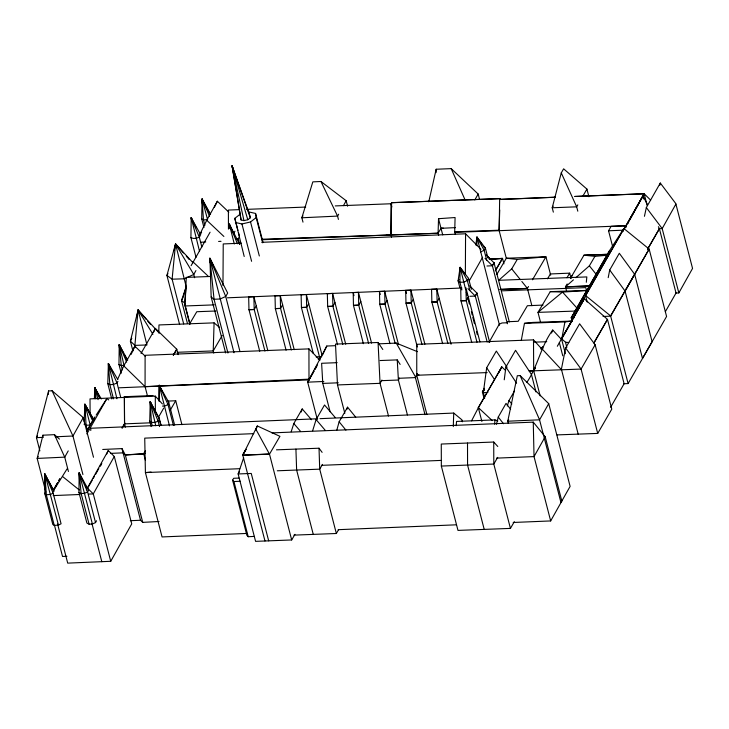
<?xml version="1.0" encoding="UTF-8"?>
<svg xmlns="http://www.w3.org/2000/svg" width="729" height="729" viewBox="0 0 729 729"><rect width="100%" height="100%" fill="white"/><g stroke="black" fill="none" stroke-linecap="round" stroke-linejoin="round"><path stroke-width="1.09" d="M262.586 239.194L390.972 234.984L390.981 203.746L391.819 206.972M119.201 387.801L308.996 379.891L308.941 348.881L145.107 355.296L145.071 386.634L147.613 396.448M222.965 285.486L223.229 243.942L241.345 243.185M465.366 274.195L465.567 233.79L261.729 242.329M96.547 520.77L95.535 522.584L92.383 523.996L89.075 524.197L86.879 523.03L78.96 492.385L79.16 472.902L88.1 489.177M121.224 373.239L118.964 364.491L119.228 344.753L127.712 360.117M196.019 257.31L190.916 237.618L191.226 217.716L200.73 234.847M454.832 232.341L499.165 230.683L499.647 199.454L555.398 197.24M476.83 245.664L476.976 237.144L499.502 325.234M203.956 227.557L201.696 218.8L202.079 199.035L210.544 214.253M391.537 237.162L390.963 234.92L391.619 202.644L500.13 198.68M151.167 426.583L149.755 421.107L150.229 401.743L158.931 417.835L161.036 424.852M90.77 430.502L90.833 428.251L317.68 418.765M436.079 172.655L436.17 169.246L451.187 168.636L478.178 194.042L479.591 199.518M455.397 234.528L454.705 231.849L455.087 217.534L438.521 218.7L438.093 233.225L438.648 235.403M111.756 398.945L107.792 383.627L108.384 363.561L117.816 379.59M94.405 398.599L94.743 387.628L101.322 398.973M158.703 400.986L159.195 385.322L168.718 402.226L174.659 425.198M158.74 332.798L158.986 324.943L214.089 322.865L213.214 350.931L213.779 353.109M453.292 426.602L453.72 413.07L319.949 418.665M506.218 257.948L499.046 230.209L499.739 209.934M84.145 421.918L84.892 404.194L94.269 420.414M189.85 324.487L185.066 305.97L186.25 277.385L210.508 276.473M42.82 437.336L42.947 435.195L54.456 434.666L59.459 439.104M48.36 394.343L48.588 390.944L52.096 390.78L83.252 417.608L93.494 457.238M459.89 270.459L460.108 267.352L465.703 289.796M476.73 240.543L476.976 237.135L475.764 245.017M456.154 425.727L456.573 421.435L495 419.886L497.861 420.915M494.572 424.178L495 419.886M586.307 282.269L586.845 276.92L498.672 280.3M189.914 323.64L184.537 302.845L186.223 286.579L181.521 300.548L187.462 323.521M504.249 379.8L505.908 366.997L515.549 350.312L531.441 374.469L535.952 391.92M484.749 398.125L483.336 392.676L486.671 367.771L496.331 351.059L507.102 367.288M521.281 340.416L524.461 323.339L532.799 322.428L572.165 321.061L564.929 321.926L524.461 323.339M561.74 339.003L564.929 321.926M137.025 315.52L138.127 309.989L159.296 333.18M608.205 277.658L609.699 270.012L619.313 253.273L634.677 274.332L652.109 341.737L642.495 358.468L625.063 291.062L609.699 270.012M565.631 347.988L561.394 369.22L578.179 434.129L597.716 433.418L611.777 409.142L595.137 344.79L579.628 323.813L565.631 347.988L581.077 369.074L597.716 433.418M174.204 250.457L175.561 243.914L192.985 262.741M644.436 216.303L646.341 207.555L660.301 183.043L675.783 203.573L692.55 268.427L678.836 292.93L675.583 293.067M659.818 185.23L660.301 183.043M428.77 201.787L436.17 169.246M42.947 435.195L37.17 458.423L45.435 490.371M496.413 424.269L498.244 417.097L506.017 403.401L510.628 409.215M48.588 390.944L36.45 437.655L39.867 450.859M588.914 196.748L586.936 189.103L563.626 168.827L561.266 172.891L552.217 207.774L553.347 212.139M336.862 429.982L339.131 421.79L347.569 407.183L355.706 417.161M347.004 409.233L347.569 407.183M183.125 297.423L186.223 286.57M168.718 402.226L168.025 404.568L173.402 425.362M312.659 430.721L316.094 419.585L324.523 404.987L335.24 417.562M507.293 405.971L508.97 400.595L514.556 390.862M291.19 431.723L293.805 423.531L302.225 408.942L311.538 419.731M301.241 412.013L302.225 408.942M243.65 457.785L238.146 473.95L255.578 541.355L291.682 539.952L294.981 534.33M255.843 429.855L257.31 425.973L279.936 436.334L269.493 454.158L291.682 539.952M526.894 382.306C537.92 366.049 540.918 345.956 552.719 330.037L561.503 339.45M551.552 333.071L552.719 330.037M45.736 491.729L44.879 493.843L52.807 524.479L54.247 525.399L58.448 525.09L61.072 523.777L53.153 493.141L44.87 474.032L44.879 493.843L46.319 494.763L50.52 494.453L53.153 493.141M86.386 489.861L108.266 450.558L114.298 456.491L131.73 523.896L110.726 561.294L67.706 563.125L57.582 523.987M106.543 454.358L108.266 450.558M117.661 379.189L123.784 365.894L134.883 346.211L145.29 356.271M131.092 354.431L134.883 346.211M153.473 332.47L155.368 328.396L176.755 349.218L178.158 354.64M322.637 354.768L326.783 346.038L335.249 345.683M191.126 265.657L210.07 232.214M199.327 235.44L206.744 220.258L217.342 201.24L228.833 212.148M214.353 207.364L217.342 201.24M131.812 338.283L130.391 341.163L132.933 350.977M264.982 540.991L242.793 455.197L257.31 425.973M182.724 298.197L181.521 300.548L184.537 302.845M471.563 420.843L478.342 407.766L501.816 366.805L498.946 372.337M317.279 419.239L307.684 382.16L326.783 346.038M167.934 273.603L166.923 275.462L179.616 324.542M117.916 381.349L117.014 382.989L113.268 384.529L109.824 384.639L107.792 383.627M627.642 223.767L628.708 221.826M629.774 219.885L644.144 193.714L650.66 200.156M195.919 270.568L193.768 274.469L184.155 278.806L172.108 279.18L166.923 275.462L175.516 243.942L193.768 274.469L194.616 277.74M302.927 215.857L301.861 217.78L302.991 222.145M487.172 342.029L475.29 296.065L476.93 293.113L469.731 285.868M507.393 323.767L492.394 265.766L494.034 262.823L486.644 255.396M627.614 223.484L644.144 193.714L574.744 196.475L644.163 193.805L647.206 205.551M200.502 234.155L201.605 232.187M338.429 219.411L337.582 216.139L338.657 214.217M343.432 205.669L346.184 200.739L320.951 181.494L312.823 181.867L301.861 217.78L337.609 216.094M37.534 435.714L36.45 437.655L43.084 437.354M83.252 417.608L72.946 436.015L82.915 474.533M68.435 471.49L64.735 457.165L68.234 450.896M38.218 456.627L37.17 458.423L64.744 457.138M88.619 490.134L87.608 491.938L84.455 493.36L81.156 493.551L78.96 492.385M675.911 204.084L662.196 228.587L678.836 292.93M95.499 474.497L98.825 468.556M99.937 466.578L101.049 464.592M114.298 456.491L93.285 493.888L110.726 561.294M469.886 296.302L475.29 296.065L476.939 293.14M486.972 266.003L492.394 265.766L494.043 262.841M488.977 342.475L499.237 324.232L502.017 322.965L507.138 322.765L507.694 321.735L518.219 321.289L527.377 305.724L543.05 305.087M271.944 432.898L533.264 422.137L545.192 436.717L534.029 456.591L550.668 520.934L513.17 522.474M550.668 520.934L561.831 501.069L545.192 436.717M323.813 381.477L307.684 382.16L313.853 371.225M317.552 364.655L314.91 369.348L316.696 366.505M469.212 280.938L482.616 257.228M535.359 367.835L534.248 369.813L535.296 367.963M557.339 346.257L561.521 338.839M571.964 320.487L584.303 298.671L561.476 338.985M94.488 417.644L86.651 431.477L95.034 416.778M52.743 491.884L67.077 468.865M86.869 433.928L106.935 398.517L108.694 399.92M508.669 419.594L507.758 421.216L508.323 423.394M622.639 231.64L644.144 193.714M625.409 227.421L626.521 225.471L625.473 227.658M548.718 403.656L539.56 419.84L560.956 502.573L570.114 486.389L548.718 403.656L520.141 375.608L517.317 375.727L507.758 421.216L539.578 419.813L520.141 375.608M122.135 428.023L124.951 423.075L122.126 427.987M158.384 417.435L163.733 408.049M264.955 351.077L254.202 309.497L256.253 305.888M291.318 349.993L280.565 308.413L282.615 304.804M319.694 357.638L306.672 307.274L308.732 303.692M342.812 344.535L332.898 306.207L334.957 302.626M413.288 299.346L411.238 302.954L405.989 303.173L405.679 290.361L410.91 290.169L424.889 344.206M447.879 343.477L437.127 301.888L439.177 298.289M255.651 428.798L269.493 454.158L242.793 455.197L246.056 449.492M395.182 343.477L384.994 304.084L387.072 300.457M458.906 279.444L458.094 280.865L459.789 287.436M476.994 342.229L466.241 300.649L468.31 297.022M574.561 317.634L571.263 317.771L609.644 250.475L623.915 228.432L585.56 295.692L571.263 317.771L572.11 321.033M622.621 231.567L642.996 195.855L647.47 204.813M141.025 353.437L155.368 328.396M88.264 487.127L92.219 480.22M93.339 478.251L94.469 476.283M100.684 465.439L101.805 463.471M233.499 233.772L234.966 231.202M571.263 317.771L609.644 250.475M565.376 353.729L561.476 338.666L584.348 298.844L607.476 319.402L624.115 383.746L610.638 407.283M647.562 249.336L659.39 228.696L658.396 226.701M593.998 342.94L607.476 319.402L593.953 342.767M665.331 311.72L676.038 293.04L659.39 228.696L647.525 249.19M623.742 383.755L628.097 383.572L666.579 316.477L649.147 249.063L623.96 228.605L585.515 295.518L587.209 302.079M307.684 382.16L313.999 371.179M474.798 199.928L478.178 194.042M612.779 247.149L608.542 230.783L611.093 226.355L626.585 225.726L625.564 227.494M562.068 338.165L572.055 320.833M628.097 383.572L610.601 315.912L649.147 249.063L610.665 316.167L603.038 316.477M625.063 291.062L634.677 274.332M173.338 355.132L176.755 349.218L173.329 355.096M239.686 244.233L238.265 238.729L239.376 236.816M368.619 343.459L358.704 305.132L360.819 301.542M577.805 211.191L576.675 206.826L577.815 204.858M582.945 195.992L586.936 189.103M481.887 421.471L478.306 407.611L501.853 366.969L505.616 370.469M595.137 344.79L581.077 369.074L529.145 370.979L533.683 370.806L540.171 395.893M170.039 410.518L175.725 400.75L167.816 401.105M222.217 335.44L213.214 350.931L177.22 352.28M254.503 536.398L248.206 536.708L246.867 535.314L232.606 480.156L233.699 478.279L238.966 478.087M322.491 464.382L319.712 469.157L336.351 533.5L293.933 535.132M381.95 380.064L380.046 383.336L388.511 416.049M399.519 378.114L398.399 380.037L407.42 414.938M336.351 533.5L338.529 529.755M553.165 206.143L552.217 207.774L576.675 206.826L561.266 172.891M541.082 349.373L542.722 346.548M497.697 457.356L493.797 464.054L510.437 528.397L457.985 530.402L441.346 466.059L441.273 444.043L493.733 442.038L497.779 446.476M510.437 528.397L514.337 521.7M469.859 290.352L467.307 280.51L460.127 267.361L468.556 278.378L467.307 280.51L463.726 282.132L459.917 282.269L458.094 280.865L460.108 267.361L459.917 282.269L461.894 289.932M417.462 374.086L415.412 377.595L424.998 414.673M496.768 274.541L506.345 258.23L545.939 256.799L550.687 275.179M499.055 279.991L511.722 268.864L517.253 259.415L545.939 256.799L532.462 279.79M571.017 277.348L571.964 275.744M566.597 291.153L565.476 286.825L567.162 283.955M570.525 278.196L583.975 255.186L608.086 254.303L583.975 255.186L594.919 256.353L607.804 255.177M575.883 277.685L589.378 265.83L594.919 256.353M495.237 270.896L502.536 258.44L489.195 258.886L502.536 258.44L503.93 263.852M531.878 305.715L527.404 288.411L528.507 286.506M547.525 278.824L550.377 273.958L569.686 273.147L571.089 278.596M242.784 454.686L245.992 449.246M239.513 471.636L238.146 473.95L251.25 473.449L268.682 540.854M496.066 269.42L502.399 258.449M566.971 277.749L569.686 273.147M189.449 324.141L196.794 311.72L215.902 311.001M588.431 290.342L550.249 291.655L537.993 312.367L540.508 322.109M261.583 239.759L438.093 233.225L441.009 228.323L443.232 228.04M200.256 235.631L199.309 237.189L196.165 238.31L193.313 238.429L190.916 237.618M398.736 378.296L415.412 377.595L417.334 373.613M145.472 460.5L143.677 453.566L145.335 450.85M96.146 415.093L106.935 398.517M484.594 389.878L482.379 391.965L484.065 398.49M590.362 285.905L565.476 286.825L573.45 279.827M562.469 292.129L537.993 312.367L575.072 311.083M244.206 256.499L234.811 218.326L240.442 213.989M235.403 222.473L241.946 223.976L250.53 221.953L256.18 217.597L255.56 213.451L249.036 211.975M236.005 178.769L232.077 165.875L241.071 219.958L243.951 220.632L247.787 219.73L250.311 217.807L250.029 215.966L232.086 165.875L250.311 217.807M110.608 453.383L123.083 452.846L125.306 454.96L143.786 453.976L145.472 453.183M480.539 251.915L484.156 250.293L485.396 248.142L476.994 237.135L484.156 250.293L486.699 260.144M418.984 374.852L416.751 375.262L426.902 414.519M491.127 259.433L502.39 258.385M318.172 359.069L320.323 358.868M151.076 472.082L145.417 472.583L144.734 438.138L253.774 433.646M102.716 449.465L121.989 448.608L125.306 454.96L143.677 453.566M562.578 292.083L588.431 290.443M121.989 448.608L140.515 520.26L142.738 522.374L159.04 521.499M267.862 350.758L253.874 296.694L248.671 296.967L248.972 309.688L259.734 351.287M441.009 228.323L455.452 227.621M345.719 344.206L332.588 293.432L327.339 293.687L327.658 306.462L337.563 344.762M363.37 343.687L353.465 305.387L353.191 292.602L358.44 292.347L371.571 343.122M306.353 294.516L306.672 307.274L301.423 307.529L301.123 294.707L306.353 294.516L322.027 355.123M332.898 306.207L327.658 306.462L332.907 306.235L332.588 293.432M358.704 305.132L353.465 305.387L358.714 305.159L358.44 292.347M421.991 344.535L411.229 302.927L405.989 303.173L417.307 346.949M232.606 480.156L233.936 481.55L240.242 481.24M242.793 455.197L269.293 453.957M308.804 379.162L145.071 386.634L123.784 365.894M55.249 436.808L72.946 436.015L52.096 390.78M88.838 494.089L93.285 493.888L87.252 487.965M66.94 556.273L62.53 556.473L54.557 525.627M200.384 242.228L205.733 241.992M218.6 241.427L221.024 241.317M306.672 307.301L301.423 307.529L313.315 353.483M227.412 297.815L461.904 288.001M379.244 343.815L396.266 343.095L417.416 351.679M124.048 396.74L153.026 395.519M239.732 468.701L145.417 472.583L162.057 536.936L247.277 533.428M321.544 465.339L440.854 460.418M496.531 458.131L534.029 456.591L533.264 422.137M53.208 495.592L79.971 494.481M130.309 520.697L140.515 520.26M338.183 529.682L456.354 524.816M236.15 238.811L238.265 238.729M658.943 228.715L662.196 228.587L646.341 207.555M608.542 230.783L622.931 230.2M384.693 291.281L384.994 304.084L379.773 304.285L379.463 291.472L384.693 291.281L398.389 344.225M254.202 309.497L248.972 309.707L254.202 309.497L253.874 296.694M280.246 295.628L280.565 308.413L275.334 308.613L275.015 295.819L280.246 295.628L294.215 349.665M162.403 403.957L155.295 396.139L90.013 398.872L90.114 414.765M483.336 392.676L487.892 392.484M151.031 422.793L124.559 423.868L124.395 397.396L124.531 423.749L125.406 427.13M391.637 202.726L500.103 198.589M499.62 199.363L555.389 197.222M239.75 209.615L228.387 210.07L228.459 229.116M246.575 209.369L305.706 207.063M335.267 205.915L390.981 203.755M499.165 230.683L626.585 225.726L623.177 225.589M565.476 286.825L589.597 285.914M501.543 290.853L585.77 287.618L586.626 290.926M479.919 341.892L465.94 287.846L466.241 300.649L460.983 300.849L460.71 288.037M436.799 289.112L437.127 301.888L431.869 302.098L431.568 289.304L436.799 289.112L451.06 344.243M382.816 349.492L378.069 342.484L335.504 344.097L337.491 384.939L344.826 413.297M542.121 349.328L533.5 339.869L416.769 344.316L416.751 375.262L487.136 372.583M316.167 356.964L321.835 356.736M337.172 362.678L321.617 363.279L322.783 383.408L330.109 411.767M322.783 383.408L338.329 382.816M337.491 384.939L380.046 383.336L378.069 342.484M276.464 449.839L319.02 448.217L322.118 452.363M277.293 470.788L319.712 469.157L319.02 448.217M441.346 466.059L493.797 464.054L493.733 442.038M454.705 231.849L499.046 230.209M527.404 288.411L500.048 289.422L527.404 288.411L521.827 281.476M185.066 305.97L214.308 304.868M384.994 304.084L379.763 304.266L389.96 343.687M280.565 308.413L275.334 308.595L286.087 350.202M380.137 360.536L397.241 359.898L400.139 364.4M381.422 380.666L398.399 380.037L397.241 359.898M557.011 434.903L578.179 434.129M390.963 234.92L438.093 233.225M534.357 342.147L546.723 341.719M540.827 348.116L543.032 348.043M466.241 300.649L460.974 300.813L471.736 342.439M437.127 301.888L431.86 302.061L442.621 343.678M386.425 234.884L390.972 234.984M550.249 291.655L562.496 292.083M141.608 453.857L143.786 453.976M162.476 406.062L164.399 406.171L168.025 404.568L159.214 385.322L159.505 401.561M561.476 338.666L565.494 342.229L568.775 342.53M506.345 258.23L517.253 259.415M118.964 364.491L121.269 365.521L124.021 365.347L119.237 344.753L123.265 352.718M84.045 424.132L86.068 425.253L90.205 425.08L84.901 404.194L86.068 425.253L87.48 430.721M201.696 218.8L203.464 219.894L207.574 219.639L202.088 199.035L209.296 212.895M149.755 421.107L151.386 422.355L154.903 422.474L158.102 421.107L159.624 419.385L150.247 401.734L151.386 422.355L152.233 425.645M483.573 246.739L485.396 248.142L487.938 257.993M239.905 351.314L225.717 296.466L209.906 258.294L214.044 299.255L220.122 299.008L225.717 296.466L227.685 293.076L209.916 258.285L211.164 297.013L214.044 299.255L227.949 353.009M62.685 476.62L79.242 489.943M585.515 295.518L610.601 315.912M453.72 413.07L461.922 419.84L462.423 421.781M214.089 322.865L219.538 327.439M478.306 407.611L492.239 420.587M206.744 220.258L223.885 236.46M192.966 261.839L208.467 276.473M484.985 258.348L492.394 265.766M467.909 288.648L475.29 296.065M465.567 233.79L480.994 249.373M308.941 348.881L319.958 360.208M486.316 254.868L489.988 258.831M542.039 348.845L561.54 369.785M562.551 292.119L577.341 308.476M175.561 243.914L183.471 252.963M186.342 256.253L189.221 259.542M293.805 423.531L300.257 431.003M138.127 309.989L146.165 319.338M147.623 321.042L150.548 324.441M508.97 400.595L511.858 403.975M316.094 419.585L325.38 430.493M339.131 421.79L345.911 430.101M589.378 265.83L596.769 275.052M511.722 268.864L520.47 279.772M498.244 417.097L503.52 423.74M476.985 237.135L482.379 244.99M460.127 267.352L464.182 273.421M486.671 367.771L494.481 379.527M505.908 366.997L516.597 383.208M152.926 334.283L138.109 310.016L130.391 341.163L134.892 345.373L135.457 347.56M396.266 343.095L415.402 376.775M92.957 418.938L84.91 404.185L92.865 421.289M54.119 491.2L44.879 474.032L45.572 488.412M112.922 372.3L108.402 363.552L108.63 368.974M53.135 489.97L44.87 474.023L46.319 494.763L54.247 525.399M239.504 244.051L229.343 224.177L229.416 227.503M124.276 354.713L126.791 359.689M83.161 480.967L79.169 472.893L79.47 479.554M85.648 486.015L86.651 488.029M191.353 219.894L191.226 217.716L196.119 227.667M320.951 181.494L337.582 216.139M99.035 396.476L94.761 387.618L95.116 398.617M159.56 387.491L159.204 385.322L161.938 391.245M54.456 434.666L64.735 457.165M234 234.346L229.343 224.167L229.507 226.391M213.643 266.422L209.906 258.276L210.481 260.463M99.773 398.681L94.761 387.628L95.927 398.781M451.187 168.636L465.22 200.247M209.551 216.331L202.097 199.035L202.316 203.409M126.673 362.058L119.246 344.753L119.419 348.006M237.463 243.778L229.343 224.177L229.763 228.614M199.555 251.441L191.235 217.716L199.309 237.189L201.86 247.04M230.865 228.368L229.325 224.167L234.291 243.996M151.678 405.998L150.238 401.734L150.575 406.053M109.377 366.696L108.393 363.552L109.824 384.639L113.505 398.863M191.235 217.707L191.882 219.83M247.787 219.73L232.086 165.884L241.071 219.958M119.857 346.886L119.237 344.744L121.269 365.521L122.399 369.895M202.689 201.168L202.088 199.026L203.464 219.894L204.876 225.37M98.114 399.656L94.752 387.628L95.271 389.751M80.017 476.155L79.169 472.893L87.608 491.938L95.535 522.584M45.717 477.267L44.87 474.023L58.448 525.09M642.996 195.855L643.825 199.063M565.494 342.229L566.843 347.451M559.362 342.657L562.77 355.825M494.034 262.823L509.325 321.936M476.93 293.113L489.669 342.384M468.556 278.378L471.39 289.322M466.268 291.983L467.116 295.263M467.681 297.459L469.385 304.02M471.362 311.684L472.21 314.964M472.775 317.151L474.479 323.722M476.456 331.376L477.304 334.666M438.521 218.7L442.703 234.866M484.211 529.4L467.571 465.056L467.508 443.041M405.679 290.361L406.472 293.423M379.463 291.472L380.256 294.534M346.184 200.739L347.596 206.198M353.191 292.602L353.984 295.655M255.56 213.451L262.941 241.982M256.18 217.597L262.713 242.839M250.53 221.953L259.333 255.979M241.946 223.976L251.596 261.292M234.811 218.326L237.936 230.4M238.501 232.597L239.358 235.895M313.27 534.393L296.63 470.05L295.919 449.1M234.018 352.763L209.897 258.294L210.271 262.713M211.164 297.013L225.635 352.964M186.132 286.442L175.543 243.951L172.108 279.18L183.672 323.895M233.936 481.55L248.206 536.708M175.725 400.75L181.931 424.715M169.493 425.873L159.204 385.331M158.931 417.835L160.909 425.499M159.514 426.574L158.102 421.107L150.247 401.743L155.751 425.754M120.695 397.214L117.014 382.989L108.402 363.561L116.941 398.754M125.306 454.96L142.738 522.374M92.383 523.996L79.169 472.902L81.156 493.551L89.075 524.197M91.972 523.65L101.814 561.704M233.535 172.436L232.077 165.875L243.951 220.632M410.91 290.169L411.229 302.927M533.5 339.869L533.683 370.806M155.295 396.139L155.377 412.022M138.082 310.016L134.892 345.373L146.957 344.963L138.109 310.016M57.545 482.871L53.627 489.788L57.545 482.853M59.787 478.917L58.666 480.894L59.778 478.898M484.493 388.338L482.379 391.965L484.493 388.357"/></g></svg>
